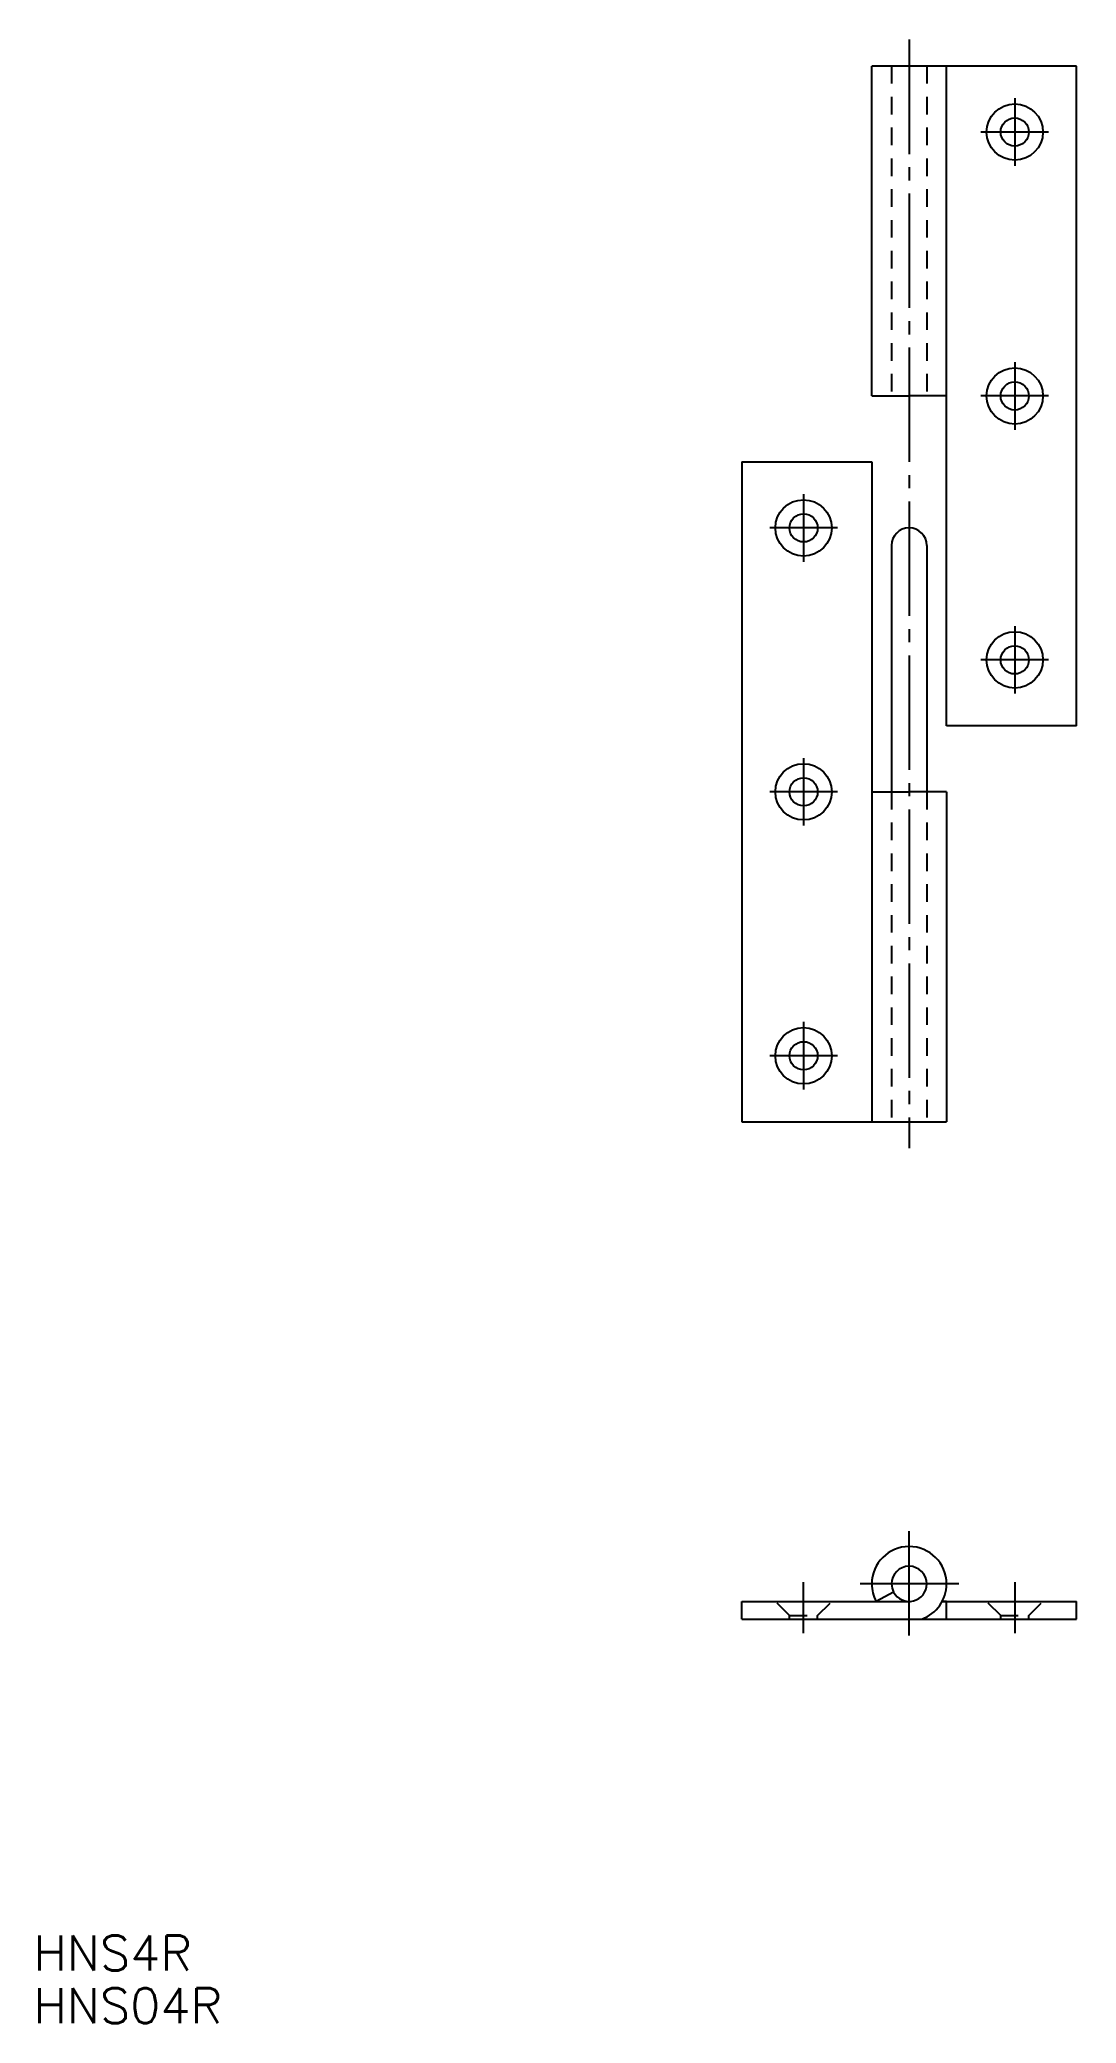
# Model space of a CAD drawing. Extents: x 48 to 166, y -8 to 217.
import ezdxf

# ---------------------------------------------------------------- set-up
doc = ezdxf.new("R2010")
doc.units = 0
doc.linetypes.add('CENTER', pattern=[17.5, 13, -1.5, 1.5, -1.5])
doc.linetypes.add('DASHED', pattern=[3.5, 2, -1.5])
doc.layers.get('0').update_dxf_attribs({"linetype": 'CONTINUOUS'})
doc.layers.add('CENTER', color=1, linetype='CENTER')
doc.styles.get("Standard").update_dxf_attribs({"font": 'txt.shx', "bigfont": '@extfont2.shx'})

msp = doc.modelspace()

# ---------------------------------------------------------------- linework, layer by layer
at = {"color": 7, "linetype": 'CONTINUOUS'}
for p, q in [((142.84, 176.64), (142.84, 214.14)), ((145.09, 214.14), (142.84, 214.14)), ((149.09, 214.14), (145.09, 214.14)), ((166.09, 214.14), (149.09, 214.14)), ((151.34, 139.14), (151.34, 214.14)), ((166.09, 139.14), (166.09, 214.14)), ((142.84, 176.64), (145.09, 176.64)), ((145.09, 176.64), (147.09, 176.64)), ((149.09, 176.64), (147.09, 176.64)), ((151.34, 176.64), (149.09, 176.64)), ((128.09, 169.14), (128.09, 94.14)), ((128.09, 169.14), (142.84, 169.14)), ((142.84, 169.14), (142.84, 94.14)), ((145.09, 159.64), (145.09, 131.64)), ((149.09, 159.64), (149.09, 131.64)), ((166.09, 139.14), (151.34, 139.14)), ((142.84, 131.64), (145.09, 131.64)), ((145.09, 131.64), (147.09, 131.64)), ((149.09, 131.64), (147.09, 131.64)), ((151.34, 131.64), (149.09, 131.64)), ((151.34, 131.64), (151.34, 94.14)), ((128.09, 94.14), (145.09, 94.14)), ((145.09, 94.14), (149.09, 94.14)), ((149.09, 94.14), (151.34, 94.14)), ((145.32, 40.67), (143.34, 39.61)), ((128.09, 39.61), (147.09, 39.61)), ((128.09, 37.61), (128.09, 39.61)), ((150.84, 39.61), (166.09, 39.61)), ((151.34, 39.61), (150.84, 39.61)), ((151.34, 37.61), (151.34, 39.61)), ((166.09, 37.61), (166.09, 39.61)), ((128.09, 37.61), (142.84, 37.61)), ((142.84, 37.61), (166.09, 37.61))]:
    msp.add_line(p, q, dxfattribs=at)
at = {"color": 3, "linetype": 'DASHED'}
for p, q in [((145.09, 214.14), (145.09, 176.64)), ((149.09, 214.14), (149.09, 176.64)), ((145.09, 131.64), (145.09, 94.14)), ((149.09, 131.64), (149.09, 94.14)), ((133.49, 38.01), (131.89, 39.61)), ((136.69, 38.01), (138.29, 39.61)), ((157.49, 38.01), (155.89, 39.61)), ((160.69, 38.01), (162.29, 39.61)), ((133.49, 38.01), (136.69, 38.01)), ((133.49, 37.61), (133.49, 38.01)), ((136.69, 37.61), (136.69, 38.01)), ((157.49, 38.01), (160.69, 38.01)), ((157.49, 37.61), (157.49, 38.01)), ((160.69, 37.61), (160.69, 38.01))]:
    msp.add_line(p, q, dxfattribs=at)
at = {"color": 7, "linetype": 'CONTINUOUS'}
for centre, radius in [((159.09, 206.64), 3.2), ((159.09, 206.64), 1.6), ((159.09, 176.64), 3.2), ((159.09, 176.64), 1.6), ((135.09, 161.64), 3.2), ((135.09, 161.64), 1.6), ((159.09, 146.64), 3.2), ((159.09, 146.64), 1.6), ((135.09, 131.64), 3.2), ((135.09, 131.64), 1.6), ((135.09, 101.64), 3.2), ((135.09, 101.64), 1.6)]:
    msp.add_circle(centre, radius, dxfattribs=at)
for centre, radius, start, end in [((147.09, 159.64), 2, 0, 180), ((147.09, 41.61), 4.25, 0, 180), ((147.09, 41.61), 2, 0, 180), ((147.09, 41.61), 4.25, 180, 208.0725), ((147.09, 41.61), 2, 180, 208.0725), ((147.09, 41.61), 2, 208.0725, 0), ((147.09, 41.61), 4.25, 289.7499, 0)]:
    msp.add_arc(centre, radius, start, end, dxfattribs=at)
at = {"layer": 'CENTER', "color": 1, "linetype": 'CENTER'}
for p, q in [((147.09, 217.14), (147.09, 91.14)), ((159.09, 210.48), (159.09, 202.8)), ((162.93, 206.64), (155.25, 206.64)), ((159.09, 180.48), (159.09, 172.8)), ((162.93, 176.64), (155.25, 176.64)), ((135.09, 165.48), (135.09, 157.8)), ((138.93, 161.64), (131.25, 161.64)), ((159.09, 150.48), (159.09, 142.8)), ((162.93, 146.64), (155.25, 146.64)), ((135.09, 135.48), (135.09, 127.8)), ((138.93, 131.64), (131.25, 131.64)), ((135.09, 105.48), (135.09, 97.8)), ((138.93, 101.64), (131.25, 101.64)), ((147.09, 35.76), (147.09, 47.6)), ((135.09, 36.01), (135.09, 41.79)), ((152.73, 41.61), (141.53, 41.61)), ((159.09, 41.79), (159.09, 36.01))]:
    msp.add_line(p, q, dxfattribs=at)

# ---------------------------------------------------------------- texts
at = {"color": 7, "linetype": 'CONTINUOUS'}
for s, p in [('HNS4R', (47.6, -2.34)), ('HNS04R', (47.6, -8.34))]:
    msp.add_text(s, height=4, dxfattribs=at).set_placement(p)

doc.saveas('drawing.dxf')
